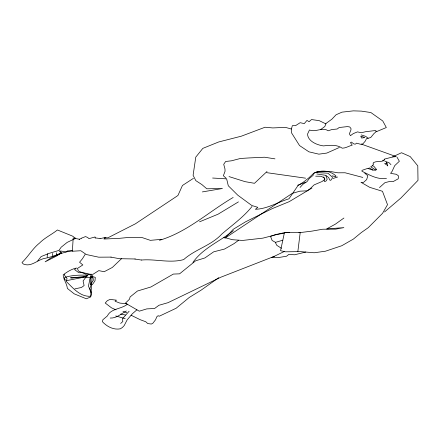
<?xml version="1.0" encoding="UTF-8"?>
<svg xmlns="http://www.w3.org/2000/svg" width="440" height="440" viewBox="0 0 440 440"><rect width="100%" height="100%" fill="white"/><g stroke="black" fill="none" stroke-linecap="round" stroke-linejoin="round"><path stroke-width="0.66" d="M47.185 257.257L47.361 253.765M56.688 252.769L56.513 255.063L61.523 252.769L56.688 255.959L45.117 261.844L50.985 257.851L61.006 253.264M297.858 251.504L300.223 232.403L284.427 232.617L280.577 250.685L285.527 251.806L300.421 251.614L314.177 252.769L325.463 251.202L341.77 245.735L353.359 239.096L361.339 232.529L368.236 227.7L382.564 213.301L387.514 204.677L382.47 191.29L369.699 187.33L360.959 182.276L363.396 182.485L366.652 179.619L367.851 175.764L364.733 173.151M90.574 276.221L88.451 286.022L90.959 292.418M37.686 260.942L41.14 256.559L49.088 253.369L58.416 250.575M85.118 254.436L82.451 258.737L79.569 262.24L82.836 264.935L77.391 268.477L78.436 271.013L85.613 274.153L92.983 274.296L98.78 270.622L104.17 271.733L112.332 267.454L121.6 258.594M252.027 206.465C243.507 217.173 232.111 225.181 221.799 234.058C211.184 245.652 195.135 249.266 183.673 259.6C169.73 263.439 155.551 258.77 141.438 260.035M129.124 311.223L122.48 318.72L122.837 321.514L120.659 323.477M192.929 262.399C203.11 247.979 219.978 241.34 233.437 230.648M92.565 276.078L90.112 278.889L90.998 285.038L89.876 288.607L91.009 291.434L91.284 294.448L90.651 296.951L86.356 298.788L74.239 293.854L67.403 288.459C66.831 283.602 63.586 279.697 63.157 274.857C67.139 271.865 71.61 269 76.566 268.004L74.531 269.544L78.243 272.322L79.492 272.789L81.708 272.267L89.964 274.362L92.18 275.358L90.805 296.269C80.234 297 73.2 288.184 66.336 281.54L67.029 278.493L64.785 275.611L64.262 274.307M300.069 187.418L302.896 184.288L307.054 181.605L309.337 178.459L313.126 175.302L313.374 173.52C320.518 169.763 329.764 170.181 335.88 175.868L335.913 176.803L332.293 175.852M383.922 159.995L384.566 159.352M266.998 171.507L254.48 183.304L245.058 181.654L229.037 176.594M88.434 274.577L86.548 276.364L83.094 280.962L84.106 285.571L81.406 287.496L74.899 288.849M379.478 187.578L384.929 182.666L389.026 181.632L393.052 181.66L398.233 178.788L398.486 175.901L396.385 174.301L390.583 173.36L392.084 171.358L394.73 165.627L399.361 161.266L397.018 157.173M376.805 131.071L373.907 133.628L370.733 137.544L366.493 138.666L365.206 141.202L362.835 143.891L360.701 144.293L356.505 143.16L355.493 144.1L354.002 144.023L351.351 142.082L350.477 142.599L352.193 145.178C348.783 146.041 345.812 148.159 342.249 148.187C336.595 144.337 329.83 145.216 323.416 145.904A21.104 12.183 0 0 1 307.599 133.986L309.447 129.993C315.887 132.638 322.372 126.693 328.191 130.785L331.909 129.531L337.211 129.008L339.158 127.523L347.578 126.583L349.789 127.001L351.005 128.601L350.944 129.91L349.382 133.832L350.438 135.68L353.282 133.595L357.495 131.879L361.262 132.743L365.657 131.703L375.54 130.52L376.228 131.753L386.32 127.534L382.767 120.972L370.893 112.552L361.389 111.122L353.392 110.858L341.995 112.151L336.1 114.758L331.843 119.235L326.09 123.371L324.814 126.517L320.601 129.602M136.917 309.804L132.33 313.786L127.133 319.918L124.196 325.578L122.397 327.486L120.302 328.818C113.542 330.138 106.904 326.552 102.405 321.712L102.9 319.709L107.316 315.992C110.924 308.303 121.314 309.276 127.347 304.255M384.538 211.97L400.928 197.995L418 180.351L417.786 165.841L410.223 156.596L401.522 152.74L392.607 156.855M238.634 240.251L233.987 243.667L224.516 249.056L213.691 251.823L204.903 257.934L195.608 260.821L179.564 273.839L173.333 274.076L150.887 286.99L137.412 291.038L130.092 296.973L129.476 299.216L125.422 303.138L139.282 311.173L146.801 308.886L154.578 308.517L158.939 305.277L168.025 302.676L220.814 277.222L274.346 256.322M343.926 218.031L335.352 224.164L326.607 228.96L343.915 227.612L335.654 229.141L322.647 229.229L312.037 231.11L298.903 232.738M218.708 277.706L201.014 290.219L189.305 297.435L176.165 308.231L159.181 316.25L158.208 315.695L156.981 316.514L155.48 319.864L152.801 323.318L151.283 324.038L147.746 323.548L145.75 321.739L140.201 319.699L131.076 315.233M233.162 197.461C208.725 211.739 187.066 232.194 159.456 240.301M193.435 178.343L182.441 185.482L177.975 195.393L176.957 196.157L135.361 223.834L107.932 237.787L104.638 237.936M238.447 201.878L217.987 214.236L199.529 221.826M311.971 188.029L289.195 201.669L272.245 208.621L245.707 221.733L233.25 229.29L224.884 238.238L292.226 193.391L299.893 191.186L307.23 190.812L310.156 188.678L314.127 184.877L322.097 181.495L324.935 179.316L324.539 178.079L321.2 176.281L315.7 176.187M372.636 165.671L370.722 166.798L375.7 170.032M126.33 310.981C121.182 313.781 116.468 318.384 110.22 318.048M79.139 239.404L81.559 238.211M284.229 251.515L271.513 257.642L278.333 257.576L286.6 256.212L288.772 254.419L294.613 254.782L305.734 252.06M339.367 147.482L326.816 153.071L318.841 154.16L308.946 151.833L299.536 145.558L291.55 132.88L291.231 129.646L292.347 125.67L295.515 125.686L300.146 122.7L304.293 123.613L306.955 120.412L309.095 121.721L311.493 119.554L319.231 120.654L325.886 123.877M368.11 168.514L369.507 167.921L372.779 170.032M297.688 185.224L305.882 182.122M81.587 238.134L85.509 236.588L87.576 237.43L88.996 238.645L95.057 236.968L95.156 238.035M333.064 178.475L337.596 177.012M87.131 275.853L80.614 277.871L66.765 280.605L64.103 279.257L64.746 277.442C71.522 275.264 78.98 274.945 86.07 275.182L87.197 276.056L72.243 277.998L70.477 277.832L88.182 277.288L93.027 277.519L93.341 280.319L90.343 284.57L92.378 284.647L94.985 280.819L95.293 277.387L90.129 275.803M282.81 240.202L275.528 242.363L272.146 240.51L270.529 236.401L275.996 234.388L284.147 233.365M100.078 238.639L105.952 237.336L103.922 239.041L119.394 238.337L128.634 237.435L142.021 237.54L150.348 240.345L161.871 239.316M72.138 250.767C62.326 252.142 53.449 256.899 43.675 258.588C36.878 260.458 30.75 267.289 23.282 263.989L22 262.521C28.32 256.454 32.577 248.584 39.485 243.089C44.77 237.743 51.617 234.597 57.442 229.983L72.43 236.06L75.713 238.332L67.172 242.396L61.138 247.236L58.894 250.503L61.457 253.374L60.456 250.96L65.989 251.911L67.65 250.839L72.793 250.899M202.362 191.917L222.453 188.502L206.806 188.793L201.899 184.591L195.822 180.637L193.1 175.296L195.773 157.135L202.84 148.368L218.691 141.966L241.368 136.175L265.029 127.243L272.762 127.93L285.466 127.386L291.407 129.019M386.48 178.338C377.559 179.861 369.595 175.021 361.911 171.21L362.043 170.352L367.719 168.382C370.584 169.279 373.747 171.089 376.723 169.697L373.885 166.309L372.168 165.435L373.274 164.786L373.494 164.071L373.043 163.306L373.599 162.541C376.877 160.76 380.947 162.322 384.076 160.419L384.411 159.099L392.92 156.937L396.209 156.618L361.515 144.155M111.15 257.103L98.67 257.18L86.295 254.524L80.806 250.734L72.375 251.24L73.189 238.007L79.607 239.294M315.354 172.53L327.91 173.195L332.393 177.161L332.041 178.64L330.743 180.351L329.648 179.971L328.73 177.601L326.123 175.615M135.201 258.984L119.273 258.687L110.919 257.109M289.713 232.49L285.093 232.392L262.916 238.134L242.539 240.449L232.309 239.69L223.839 237.309M212.608 178.035L226.639 178.86L228.289 185.757L237.765 195.173L251.806 205.497L257.829 207.334L255.365 209.292C267.333 208.918 277.778 202.224 288.986 198.787L297.902 185.686L303.969 181.704L308.968 177.744L313.687 173.267L316.959 171.76L331.056 171.617L337.893 172.805L345.109 172.772L362.802 177.436M126.896 303.809L119.818 303.077L115.093 301.241L116.479 300.179L110.072 299.398L107.3 300.685L105.215 303.028L111.54 307.868L116.034 309.848M305.597 178.184L266.662 172.656M95.205 237.908L100.04 238.507M316.844 173.976L325.738 175.323L327.201 179.256L326.2 180.873L324.825 181.605L324.143 181.148L324.55 178.59L323.493 176.913M134.926 259.05L141.488 260.046M274.978 158.857L264.523 157.223L249.178 157.927L240.372 158.482L231.451 160.815L225.649 161.486L223.718 164.329L224.961 168.899L225.055 171.237L223.382 175.742L226.039 178.184M125.362 314.974L120.67 314.061M122.986 311.509L126.737 312.625M125.208 318.654L115.704 315.953M361.235 134.915L365.723 136.378L368.165 138.27M361.317 136.307L364.859 137.572L361.554 138.05L360.729 136.136M384.824 161.178L389.169 162.805L390.957 164.665M387.53 165.407L384.626 163.592L386.975 163.411L386.601 162.261L387.767 165.952M281.446 248.281L276.788 245.328L275.396 242.506M382.69 160.21L383.35 160.847M52.371 253.468L52.888 256.355"/></g></svg>
